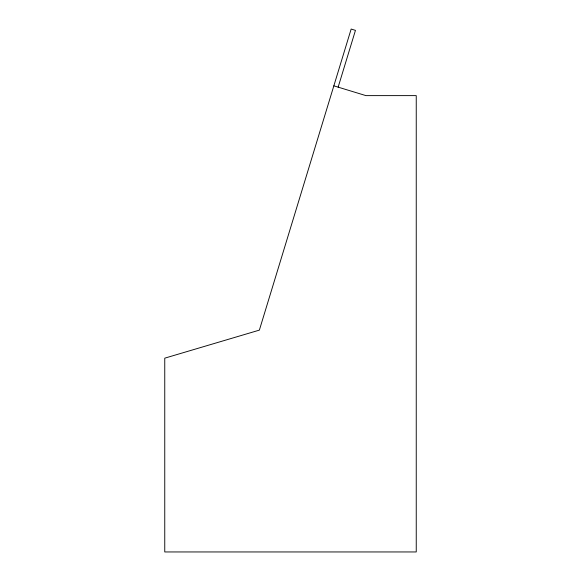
<?xml version="1.0" encoding="UTF-8"?>
<svg xmlns="http://www.w3.org/2000/svg" width="581" height="581" viewBox="0 0 581 581"><rect width="100%" height="100%" fill="white"/><g stroke="black" fill="none" stroke-linecap="round" stroke-linejoin="round"><path stroke-width="0.87" d="M338.149 87.143L355.456 30.365L351.156 29.05L259.373 330.124L164.757 358.165L164.757 551.95L416.243 551.95L416.243 95.618L365.936 95.618L333.843 85.835"/></g></svg>
